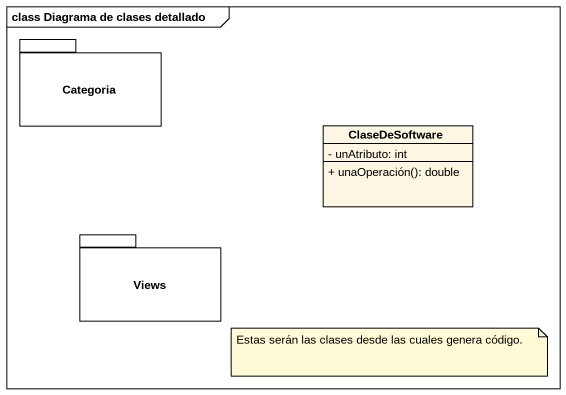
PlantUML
@startuml
mainframe class Diagrama de clases detallado
hide circle
hide empty members
skinparam classAttributeIconSize 0
package Categoria {
}
class ClaseDeSoftware {
  - unAtributo: int
  + unaOperación(): double
}
package Views {
}
note as N1
  Estas serán las clases desde las cuales genera código.
end note
@enduml
